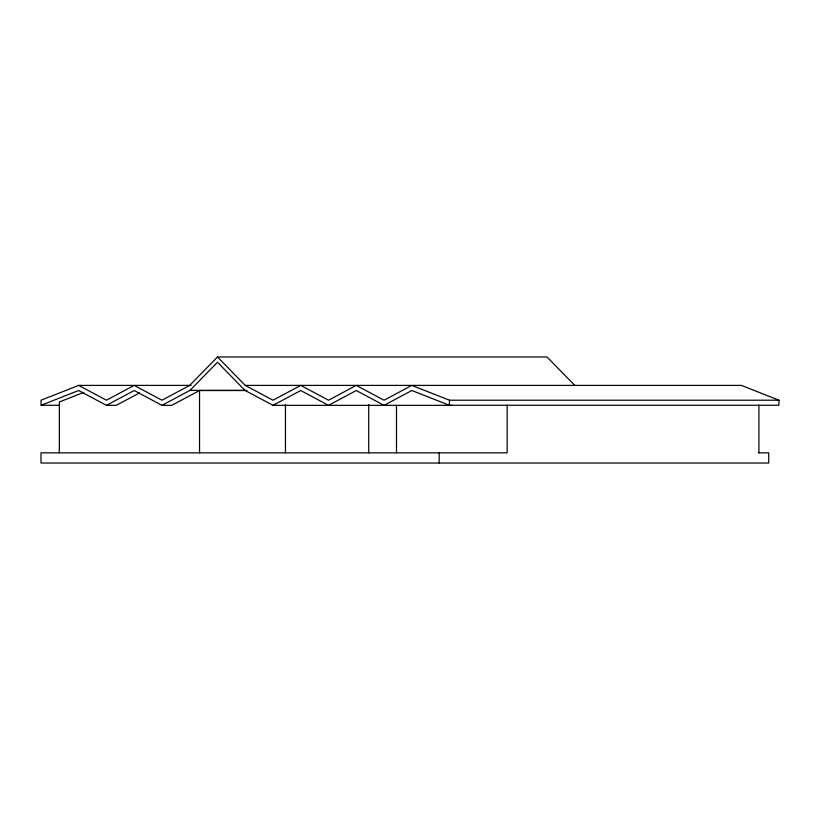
<?xml version="1.0" encoding="UTF-8"?>
<svg xmlns="http://www.w3.org/2000/svg" width="820" height="820" viewBox="0 0 820 820"><rect width="100%" height="100%" fill="white"/><g stroke="black" fill="none" stroke-linecap="round" stroke-linejoin="round"><path stroke-width="1.23" d="M245.241 385.4L741.331 385.4L779 400.211L778.867 405.264L449.339 405.264L449.473 400.211L411.794 385.4L384.037 400.211L356.28 385.4L328.523 400.211L300.755 385.4L272.998 400.211L245.241 385.4L217.484 356.977L189.717 385.4L161.96 400.211L134.203 385.4L106.436 400.211L78.679 385.4L41 400.211L41.133 405.264L59.019 405.264M41.133 405.264L78.658 390.515L106.436 405.346L134.203 390.525L161.96 405.346L189.984 390.392L217.484 362.245L244.975 390.392L272.998 405.346L452.005 405.346M139.574 392.903L116.255 405.346L106.436 405.346M246.912 390.525L199.537 390.525L171.769 405.346L161.96 405.346M272.998 405.346L300.755 390.525L328.523 405.346L356.28 390.525L384.037 405.346L411.824 390.515L449.339 405.264M83.814 392.349L59.358 401.964L59.358 452.855M217.484 356.977L547.012 356.977L574.769 385.4M78.679 385.4L191.08 385.4M189.984 390.392L246.184 390.392M449.473 400.211L779 400.211M758.49 452.855L768.729 452.855L768.729 463.023L41 463.023L41 452.855L507.17 452.855L507.17 405.059M758.92 405.059L758.92 452.855M439.202 452.855L439.202 463.023M396.49 405.346L396.49 452.855M368.723 404.516L368.723 452.855M285.452 404.352L285.452 452.855M199.537 390.525L199.537 452.855"/></g></svg>
